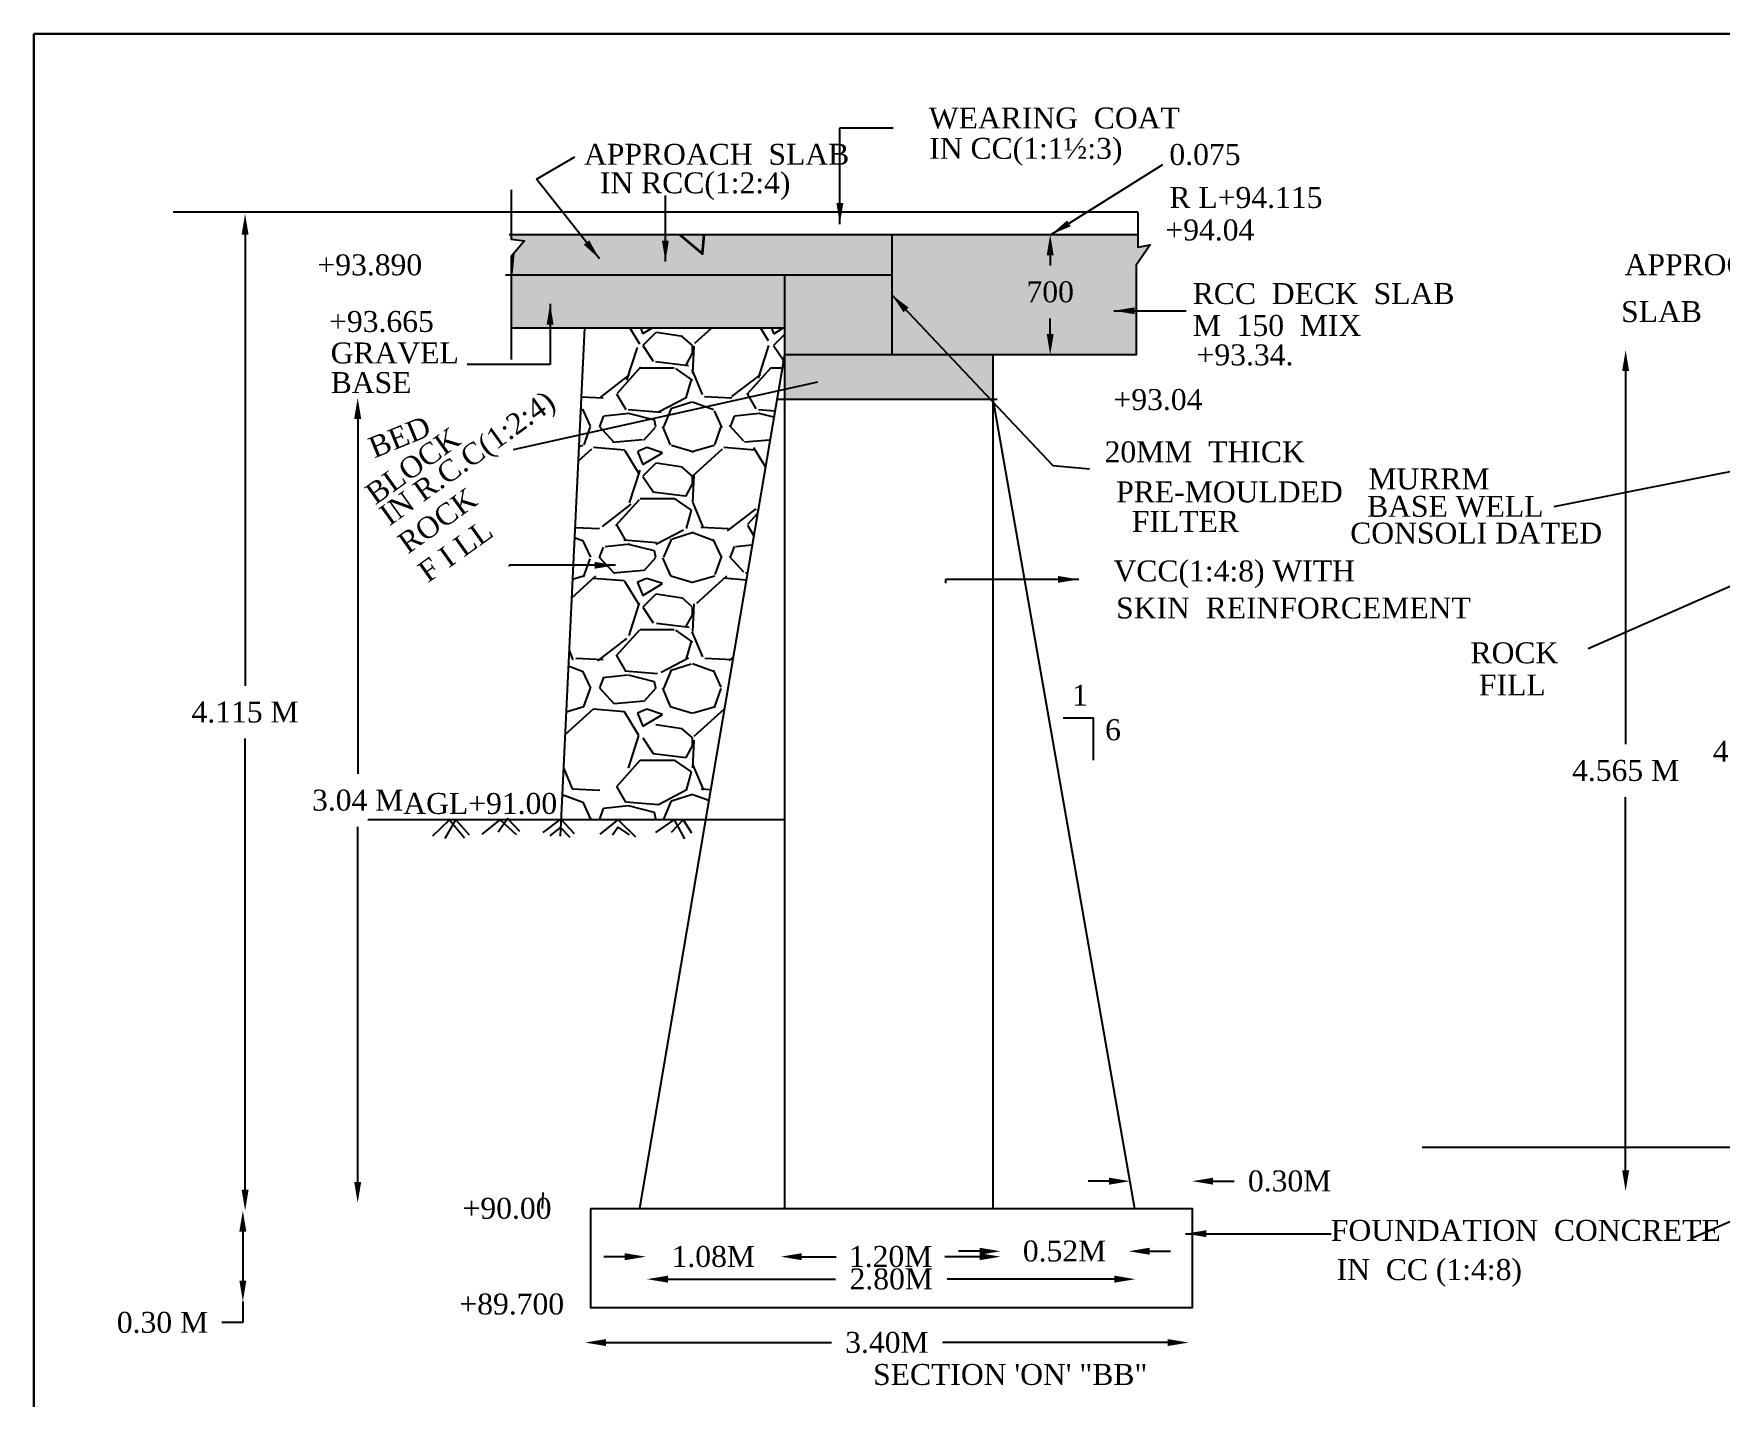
# Model space of a CAD drawing. Header units: millimetres. Extents: x -19421775.1 to -19421736.9, y -53714997.5 to -53714973.1.
# Drawn here: x -19421775.06 to -19421765.39, y -53714980.89 to -53714973.07 of the extents above; entities that cross this region are included whole.
import ezdxf

# ---------------------------------------------------------------- set-up
doc = ezdxf.new("R2010")
doc.units = ezdxf.units.MM
doc.header["$MEASUREMENT"] = 0
doc.header["$PDMODE"] = 66
doc.header["$PDSIZE"] = 170
doc.linetypes.add('ACAD_ISO02W100', pattern=[15, 12, -3])
doc.linetypes.add('ACAD_ISO03W100', pattern=[30, 12, -18])
for name, color, linetype in [('DIM', 5, 'Continuous'), ('DOT LINE', 3, 'ACAD_ISO03W100'), ('DWG. LINE', 1, 'Continuous'), ('HATCH', 2, 'Continuous'), ('TEXT', 7, 'Continuous')]:
    doc.layers.add(name, color=color, linetype=linetype)
doc.layers.add('TITLE', color=7, linetype='Continuous', lineweight=30)
doc.styles.get("Standard").update_dxf_attribs({"font": 'TIMES.TTF', "height": 0.12})
doc.dimstyles.get("Standard").update_dxf_attribs({"dimtxt": 0.12, "dimasz": 0.12, "dimexe": 0.18, "dimexo": 0.0625, "dimgap": 0.09, "dimtad": 0, "dimtih": 1, "dimtoh": 1, "dimdec": 1, "dimzin": 0, "dimdsep": 46, "dimtxsty": 'Standard', "dimcen": 0.09, "dimse1": 1, "dimse2": 1, "dimclrd": 5, "dimclre": 5, "dimclrt": 4, "dimadec": 0, "dimazin": 0, "dimtfac": 1, "dimtdec": 1, "dimtofl": 0, "dimtmove": 0, "dimatfit": 3, "dimfxl": 1, "dimtolj": 1, "dimtzin": 0, "dimarcsym": 0})
pattern_1 = [(140, (-19421772.32378416, -53714974.45667825), (0.6275213498259515, 7.172601826007535), [0.75, -8.25]), (85.00000000000001, (-19421772.32378416, -53714974.45667825), (-7.521921337000118, -1.38751333613), [0.6, -6.6]), (190.4514, (-19421772.27149076, -53714973.85896145), (-6.894395420609536, 5.785093817140216), [0.6374019000000001, -7.01142112]), (136.1842, (-19421774.32378416, -53714974.45667825), (1.655190143290181, 10.67241048625644), [1.125, -12.375]), (186.6356, (-19421774.18585109, -53714973.5673108), (-9.741178709004418, 9.346627055487033), [0.95610288, -10.51713]), (81.18420000000005, (-19421774.32378416, -53714974.45667825), (-9.741186009253246, 9.346619451336272), [0.9, -9.9]), (111, (-19421773.82378416, -53714973.45667825), (4.026188906653388, 5.969070521184617), [0.75, -8.25]), (56.00000000000004, (-19421773.82378416, -53714973.45667825), (-7.25150045046853, 2.433153319215818), [0.6, -6.6]), (161.4514, (-19421773.4882681, -53714972.95925592), (-3.225304967099524, 8.4022262858149), [0.6374019000000001, -7.01142112]), (127.5, (-19421772.32378416, -53714974.45667825), (-3.328938538313115, 0.1215985531729069), [0, -6.52, 0, -6.7, 0, -6.625]), (97.50000000000001, (-19421772.32378416, -53714974.45667825), (-3.944117118823602, 2.630695374421486), [0, -3.82, 0, -6.37, 0, -2.525]), (57.49999999999999, (-19421772.32378416, -53714976.68667825), (0.2255487173437983, 5.338224361724091), [0, -2.5, 0, -7.8, 0, -10.35]), (47.5, (-19421772.32378416, -53714977.68667825), (-1.001049823323176, 5.831861693423862), [0, -3.25, 0, -5.18, 0, -7.35])]

# ---------------------------------------------------------------- blocks, each defined once
blk = doc.blocks.new('*D7')
at = {"layer": 'Defpoints', "color": 0}
for p in [(-19421773.84606297, -53714974.10527337), (-19421773.84847841, -53714979.81972991), (-19421773.84606297, -53714979.81972991)]:
    blk.add_point(p, dxfattribs=at)
at = {"layer": 'DIM', "color": 5, "lineweight": -2}
for p, q in [((-19421773.84847841, -53714974.22527337), (-19421773.84847841, -53714976.81129039)), ((-19421773.84847841, -53714979.69972991), (-19421773.84847841, -53714977.11371288))]:
    blk.add_line(p, q, dxfattribs=at)
at = {"layer": 'DIM', "color": 5}
for points in [[(-19421773.86847841, -53714974.22527337), (-19421773.82847841, -53714974.22527337), (-19421773.84847841, -53714974.10527337)], [(-19421773.86847841, -53714979.69972991), (-19421773.82847841, -53714979.69972991), (-19421773.84847841, -53714979.81972991)]]:
    blk.add_solid(points, dxfattribs=at)
at = {"layer": 'DIM', "color": 4, "insert": (-19421773.84847841, -53714976.96250165), "char_height": 0.12, "attachment_point": 5}
blk.add_mtext('\\A1;4.115 M', dxfattribs=at)
blk = doc.blocks.new('*D8')
at = {"layer": 'Defpoints', "color": 0}
for p in [(-19421773.16341181, -53714975.16064138), (-19421773.2028641, -53714979.77456866), (-19421773.16341181, -53714979.77456866)]:
    blk.add_point(p, dxfattribs=at)
at = {"layer": 'DIM', "color": 5, "lineweight": -2}
for p, q in [((-19421773.2028641, -53714975.28064138), (-19421773.2028641, -53714977.31639377)), ((-19421773.2028641, -53714979.65456866), (-19421773.2028641, -53714977.61881626))]:
    blk.add_line(p, q, dxfattribs=at)
at = {"layer": 'DIM', "color": 5}
for points in [[(-19421773.2228641, -53714975.28064138), (-19421773.1828641, -53714975.28064138), (-19421773.2028641, -53714975.16064138)], [(-19421773.2228641, -53714979.65456866), (-19421773.1828641, -53714979.65456866), (-19421773.2028641, -53714979.77456866)]]:
    blk.add_solid(points, dxfattribs=at)
at = {"layer": 'DIM', "color": 4, "insert": (-19421773.20286409, -53714977.46760502), "char_height": 0.12, "attachment_point": 5}
blk.add_mtext('\\A1;3.04 M', dxfattribs=at)
blk = doc.blocks.new('*D9')
at = {"layer": 'Defpoints', "color": 0}
for p in [(-19421773.84847841, -53714979.81972991), (-19421773.8613608, -53714980.34126586), (-19421773.84847841, -53714980.34126586)]:
    blk.add_point(p, dxfattribs=at)
at = {"layer": 'DIM', "color": 5, "lineweight": -2}
for p, q in [((-19421773.8613608, -53714979.93972991), (-19421773.8613608, -53714980.22126587)), ((-19421773.8613608, -53714980.34126586), (-19421773.8613608, -53714980.46126586)), ((-19421773.8613608, -53714980.46126586), (-19421773.9813608, -53714980.46126586))]:
    blk.add_line(p, q, dxfattribs=at)
at = {"layer": 'DIM', "color": 5}
for points in [[(-19421773.8813608, -53714979.93972991), (-19421773.8413608, -53714979.93972991), (-19421773.8613608, -53714979.81972991)], [(-19421773.8813608, -53714980.22126587), (-19421773.8413608, -53714980.22126587), (-19421773.8613608, -53714980.34126586)]]:
    blk.add_solid(points, dxfattribs=at)
at = {"layer": 'DIM', "color": 4, "insert": (-19421774.32226202, -53714980.46126587), "char_height": 0.12, "attachment_point": 5}
blk.add_mtext('\\A1;0.30 M', dxfattribs=at)
blk = doc.blocks.new('*D12')
at = {"layer": 'Defpoints', "color": 0}
for p in [(-19421771.8988681, -53714980.61659651), (-19421768.43787847, -53714980.57596838), (-19421768.43787847, -53714980.61659651)]:
    blk.add_point(p, dxfattribs=at)
at = {"layer": 'DIM', "color": 5, "lineweight": -2}
for p, q in [((-19421771.7788681, -53714980.57596838), (-19421770.48673666, -53714980.57596838)), ((-19421768.55787847, -53714980.57596838), (-19421769.85000991, -53714980.57596838))]:
    blk.add_line(p, q, dxfattribs=at)
at = {"layer": 'DIM', "color": 5}
for points in [[(-19421771.7788681, -53714980.55596837), (-19421771.7788681, -53714980.59596838), (-19421771.8988681, -53714980.57596838)], [(-19421768.55787847, -53714980.55596837), (-19421768.55787847, -53714980.59596838), (-19421768.43787847, -53714980.57596838)]]:
    blk.add_solid(points, dxfattribs=at)
at = {"layer": 'DIM', "color": 4, "insert": (-19421770.16837329, -53714980.57596838), "char_height": 0.12, "attachment_point": 5}
blk.add_mtext('\\A1;3.40M', dxfattribs=at)
blk = doc.blocks.new('*D13')
at = {"layer": 'Defpoints', "color": 0}
for p in [(-19421771.55127386, -53714980.05239252), (-19421770.77683574, -53714980.05239252), (-19421770.77683574, -53714980.08361441)]:
    blk.add_point(p, dxfattribs=at)
at = {"layer": 'DIM', "color": 5, "lineweight": -2}
for p, q in [((-19421771.67127386, -53714980.08361441), (-19421771.79127386, -53714980.08361441)), ((-19421770.65683573, -53714980.08361441), (-19421770.53683574, -53714980.08361441))]:
    blk.add_line(p, q, dxfattribs=at)
at = {"layer": 'DIM', "color": 5}
for points in [[(-19421771.67127386, -53714980.06361441), (-19421771.67127386, -53714980.10361441), (-19421771.55127386, -53714980.08361441)], [(-19421770.65683573, -53714980.06361441), (-19421770.65683573, -53714980.10361441), (-19421770.77683574, -53714980.08361441)]]:
    blk.add_solid(points, dxfattribs=at)
at = {"layer": 'DIM', "color": 4, "insert": (-19421771.1640548, -53714980.08361441), "char_height": 0.12, "attachment_point": 5}
blk.add_mtext('\\A1;1.08M', dxfattribs=at)
blk = doc.blocks.new('*D14')
at = {"layer": 'Defpoints', "color": 0}
for p in [(-19421770.77683574, -53714980.08361441), (-19421769.51735297, -53714980.08361441), (-19421769.51735297, -53714980.08361441)]:
    blk.add_point(p, dxfattribs=at)
at = {"layer": 'DIM', "color": 5, "lineweight": -2}
for p, q in [((-19421770.65683573, -53714980.08361441), (-19421770.45866609, -53714980.08361441)), ((-19421769.63735297, -53714980.08361441), (-19421769.83552262, -53714980.08361441))]:
    blk.add_line(p, q, dxfattribs=at)
at = {"layer": 'DIM', "color": 5}
for points in [[(-19421770.65683573, -53714980.06361441), (-19421770.65683573, -53714980.10361441), (-19421770.77683574, -53714980.08361441)], [(-19421769.63735297, -53714980.06361441), (-19421769.63735297, -53714980.10361441), (-19421769.51735297, -53714980.08361441)]]:
    blk.add_solid(points, dxfattribs=at)
at = {"layer": 'DIM', "color": 4, "insert": (-19421770.14709435, -53714980.08361441), "char_height": 0.12, "attachment_point": 5}
blk.add_mtext('\\A1;1.20M', dxfattribs=at)
blk = doc.blocks.new('*D15')
at = {"layer": 'Defpoints', "color": 0}
for p in [(-19421768.78202207, -53714980.05239252), (-19421769.51735297, -53714980.08361441), (-19421768.78202207, -53714980.08361441)]:
    blk.add_point(p, dxfattribs=at)
at = {"layer": 'DIM', "color": 5, "lineweight": -2}
for p, q in [((-19421769.63735297, -53714980.05239252), (-19421769.75735297, -53714980.05239252)), ((-19421768.66202207, -53714980.05239252), (-19421768.54202207, -53714980.05239252))]:
    blk.add_line(p, q, dxfattribs=at)
at = {"layer": 'DIM', "color": 5}
for points in [[(-19421769.63735297, -53714980.03239252), (-19421769.63735297, -53714980.07239252), (-19421769.51735297, -53714980.05239252)], [(-19421768.66202207, -53714980.03239252), (-19421768.66202207, -53714980.07239252), (-19421768.78202207, -53714980.05239252)]]:
    blk.add_solid(points, dxfattribs=at)
at = {"layer": 'DIM', "color": 4, "insert": (-19421769.14968752, -53714980.05239252), "char_height": 0.12, "attachment_point": 5}
blk.add_mtext('\\A1;0.52M', dxfattribs=at)
blk = doc.blocks.new('*D16')
at = {"layer": 'Defpoints', "color": 0}
for p in [(-19421771.54345037, -53714980.21254059), (-19421768.74345037, -53714980.21254059), (-19421768.74345037, -53714980.21254059)]:
    blk.add_point(p, dxfattribs=at)
at = {"layer": 'DIM', "color": 5, "lineweight": -2}
for p, q in [((-19421771.42345037, -53714980.21254059), (-19421770.46350084, -53714980.21254059)), ((-19421768.86345037, -53714980.21254059), (-19421769.82339991, -53714980.21254059))]:
    blk.add_line(p, q, dxfattribs=at)
at = {"layer": 'DIM', "color": 5}
for points in [[(-19421771.42345037, -53714980.19254059), (-19421771.42345037, -53714980.23254059), (-19421771.54345037, -53714980.21254059)], [(-19421768.86345037, -53714980.19254059), (-19421768.86345037, -53714980.23254059), (-19421768.74345037, -53714980.21254059)]]:
    blk.add_solid(points, dxfattribs=at)
at = {"layer": 'DIM', "color": 4, "insert": (-19421770.14345037, -53714980.21254059), "char_height": 0.12, "attachment_point": 5}
blk.add_mtext('\\A1;2.80M', dxfattribs=at)
blk = doc.blocks.new('*D18')
at = {"layer": 'Defpoints', "color": 0}
for p in [(-19421765.88406149, -53714974.88672735), (-19421765.93271548, -53714979.70787507), (-19421765.88406149, -53714979.70787507)]:
    blk.add_point(p, dxfattribs=at)
at = {"layer": 'DIM', "color": 5, "lineweight": -2}
for p, q in [((-19421765.93271548, -53714975.00672735), (-19421765.93271548, -53714977.14608996)), ((-19421765.93271548, -53714979.58787507), (-19421765.93271548, -53714977.44851246))]:
    blk.add_line(p, q, dxfattribs=at)
at = {"layer": 'DIM', "color": 5}
for points in [[(-19421765.95271548, -53714975.00672735), (-19421765.91271548, -53714975.00672735), (-19421765.93271548, -53714974.88672735)], [(-19421765.95271548, -53714979.58787507), (-19421765.91271548, -53714979.58787507), (-19421765.93271548, -53714979.70787507)]]:
    blk.add_solid(points, dxfattribs=at)
at = {"layer": 'DIM', "color": 4, "insert": (-19421765.93271547, -53714977.29730122), "char_height": 0.12, "attachment_point": 5}
blk.add_mtext('\\A1;4.565 M', dxfattribs=at)
blk = doc.blocks.new('*D19')
at = {"layer": 'Defpoints', "color": 0}
for p in [(-19421765.12538127, -53714974.91749593), (-19421765.12538127, -53714979.4580203), (-19421765.12538127, -53714979.4580203)]:
    blk.add_point(p, dxfattribs=at)
at = {"layer": 'DIM', "color": 5, "lineweight": -2}
for p, q in [((-19421765.12538127, -53714975.03749593), (-19421765.12538127, -53714977.03654686)), ((-19421765.12538127, -53714979.3380203), (-19421765.12538127, -53714977.33896936))]:
    blk.add_line(p, q, dxfattribs=at)
at = {"layer": 'DIM', "color": 5}
for points in [[(-19421765.14538127, -53714975.03749593), (-19421765.10538127, -53714975.03749593), (-19421765.12538127, -53714974.91749593)], [(-19421765.14538127, -53714979.3380203), (-19421765.10538127, -53714979.3380203), (-19421765.12538127, -53714979.4580203)]]:
    blk.add_solid(points, dxfattribs=at)
at = {"layer": 'DIM', "color": 4, "insert": (-19421765.12538126, -53714977.18775812), "char_height": 0.12, "attachment_point": 5}
blk.add_mtext('\\A1;4.115 M', dxfattribs=at)
blk = doc.blocks.new('*D34')
at = {"layer": 'Defpoints', "color": 0}
for p in [(-19421768.77477853, -53714979.65305541), (-19421768.41799237, -53714979.6506866), (-19421768.41799237, -53714979.65305541)]:
    blk.add_point(p, dxfattribs=at)
at = {"layer": 'DIM', "color": 5, "lineweight": -2}
for p, q in [((-19421768.89477853, -53714979.6506866), (-19421769.01477853, -53714979.6506866)), ((-19421768.29799237, -53714979.6506866), (-19421768.17799237, -53714979.6506866))]:
    blk.add_line(p, q, dxfattribs=at)
at = {"layer": 'DIM', "color": 5}
for points in [[(-19421768.89477853, -53714979.6306866), (-19421768.89477853, -53714979.6706866), (-19421768.77477853, -53714979.6506866)], [(-19421768.29799237, -53714979.6306866), (-19421768.29799237, -53714979.6706866), (-19421768.41799237, -53714979.6506866)]]:
    blk.add_solid(points, dxfattribs=at)
at = {"layer": 'DIM', "color": 4, "insert": (-19421767.85923966, -53714979.6506866), "char_height": 0.12, "attachment_point": 5}
blk.add_mtext('\\A1;0.30M', dxfattribs=at)
blk = doc.blocks.new('*D35')
at = {"layer": 'Defpoints', "color": 0}
for p in [(-19421769.23215555, -53714974.22361822), (-19421769.23215556, -53714974.91407311), (-19421769.23215555, -53714974.91407311)]:
    blk.add_point(p, dxfattribs=at)
at = {"layer": 'DIM', "color": 5, "lineweight": -2}
for p, q in [((-19421769.23215556, -53714974.34361822), (-19421769.23215556, -53714974.40196782)), ((-19421769.23215556, -53714974.79407311), (-19421769.23215556, -53714974.70439032))]:
    blk.add_line(p, q, dxfattribs=at)
at = {"layer": 'DIM', "color": 5}
for points in [[(-19421769.25215556, -53714974.34361822), (-19421769.21215556, -53714974.34361822), (-19421769.23215556, -53714974.22361822)], [(-19421769.25215556, -53714974.79407311), (-19421769.21215556, -53714974.79407311), (-19421769.23215556, -53714974.91407311)]]:
    blk.add_solid(points, dxfattribs=at)
at = {"layer": 'DIM', "color": 4, "insert": (-19421769.23215555, -53714974.55317908), "char_height": 0.12, "attachment_point": 5}
blk.add_mtext('\\A1;700', dxfattribs=at)

msp = doc.modelspace()

# ---------------------------------------------------------------- hatches: boundary and pattern name
at = {"layer": 'HATCH'}
h = msp.add_hatch(dxfattribs=at)
h.set_pattern_fill('AR-CONC', color=256, angle=90, style=0)
h.set_pattern_definition(pattern_1)
h.paths.add_polyline_path([(-19421770.14088652, -53714974.22361822), (-19421772.32283704, -53714974.22361823), (-19421772.32283704, -53714974.25026032), (-19421772.24697313, -53714974.26075851), (-19421772.32378416, -53714974.34987655), (-19421772.32378416, -53714974.45667825), (-19421770.14088652, -53714974.45667825)])
h = msp.add_hatch(dxfattribs=at)
h.set_pattern_fill('AR-CONC', color=256, angle=90, style=0)
h.set_pattern_definition(pattern_1)
h.paths.add_polyline_path([(-19421770.14088652, -53714974.22361822), (-19421772.32283704, -53714974.22361823), (-19421772.32283704, -53714974.25026032), (-19421772.24697313, -53714974.26075851), (-19421772.32378416, -53714974.34987655), (-19421772.32378416, -53714974.45667825), (-19421770.14088652, -53714974.45667825)])
h = msp.add_hatch(dxfattribs=at)
h.set_pattern_fill('AR-CONC', color=256, angle=90, style=0)
h.set_pattern_definition([(140, (-19421771.23233534, -53714974.34014824), (0.6275213498259515, 7.172601826007535), [0.75, -8.25]), (85.00000000000001, (-19421771.23233534, -53714974.34014824), (-7.521921337000118, -1.38751333613), [0.6, -6.6]), (190.4514, (-19421771.18004194, -53714973.74243144), (-6.894395420609536, 5.785093817140216), [0.6374019000000001, -7.01142112]), (136.1842, (-19421773.23233534, -53714974.34014824), (1.655190143290181, 10.67241048625644), [1.125, -12.375]), (186.6356, (-19421773.09440226, -53714973.45078079), (-9.741178709004418, 9.346627055487033), [0.95610288, -10.51713]), (81.18420000000005, (-19421773.23233534, -53714974.34014824), (-9.741186009253246, 9.346619451336272), [0.9, -9.9]), (111, (-19421772.73233534, -53714973.34014824), (4.026188906653388, 5.969070521184617), [0.75, -8.25]), (56.00000000000004, (-19421772.73233534, -53714973.34014824), (-7.25150045046853, 2.433153319215818), [0.6, -6.6]), (161.4514, (-19421772.39681927, -53714972.84272591), (-3.225304967099524, 8.4022262858149), [0.6374019000000001, -7.01142112]), (127.5, (-19421771.23233534, -53714974.34014824), (-3.328938538313115, 0.1215985531729069), [0, -6.52, 0, -6.7, 0, -6.625]), (97.50000000000001, (-19421771.23233534, -53714974.34014824), (-3.944117118823602, 2.630695374421486), [0, -3.82, 0, -6.37, 0, -2.525]), (57.49999999999999, (-19421771.23233534, -53714976.57014824), (0.2255487173437983, 5.338224361724091), [0, -2.5, 0, -7.8, 0, -10.35]), (47.5, (-19421771.23233534, -53714977.57014824), (-1.001049823323176, 5.831861693423862), [0, -3.25, 0, -5.18, 0, -7.35])])
h.paths.add_polyline_path([(-19421770.14088652, -53714974.22361822), (-19421772.32283704, -53714974.22361822), (-19421772.32283704, -53714974.25026032), (-19421772.24697313, -53714974.26075851), (-19421772.32378416, -53714974.34987655), (-19421772.32378416, -53714974.45667825), (-19421770.14088652, -53714974.45667825)])
h = msp.add_hatch(dxfattribs=at)
h.set_pattern_fill('AR-CONC', color=256, angle=90, style=0)
h.set_pattern_definition([(140, (-19421771.23233534, -53714974.34014823), (0.6275213498259515, 7.172601826007535), [0.75, -8.25]), (85.00000000000001, (-19421771.23233534, -53714974.34014823), (-7.521921337000118, -1.38751333613), [0.6, -6.6]), (190.4514, (-19421771.18004194, -53714973.74243143), (-6.894395420609536, 5.785093817140216), [0.6374019000000001, -7.01142112]), (136.1842, (-19421773.23233534, -53714974.34014823), (1.655190143290181, 10.67241048625644), [1.125, -12.375]), (186.6356, (-19421773.09440227, -53714973.45078079), (-9.741178709004418, 9.346627055487033), [0.95610288, -10.51713]), (81.18420000000005, (-19421773.23233534, -53714974.34014823), (-9.741186009253246, 9.346619451336272), [0.9, -9.9]), (111, (-19421772.73233534, -53714973.34014823), (4.026188906653388, 5.969070521184617), [0.75, -8.25]), (56.00000000000004, (-19421772.73233534, -53714973.34014823), (-7.25150045046853, 2.433153319215818), [0.6, -6.6]), (161.4514, (-19421772.39681928, -53714972.8427259), (-3.225304967099524, 8.4022262858149), [0.6374019000000001, -7.01142112]), (127.5, (-19421771.23233534, -53714974.34014823), (-3.328938538313115, 0.1215985531729069), [0, -6.52, 0, -6.7, 0, -6.625]), (97.50000000000001, (-19421771.23233534, -53714974.34014823), (-3.944117118823602, 2.630695374421486), [0, -3.82, 0, -6.37, 0, -2.525]), (57.49999999999999, (-19421771.23233534, -53714976.57014823), (0.2255487173437983, 5.338224361724091), [0, -2.5, 0, -7.8, 0, -10.35]), (47.5, (-19421771.23233534, -53714977.57014823), (-1.001049823323176, 5.831861693423862), [0, -3.25, 0, -5.18, 0, -7.35])])
h.paths.add_polyline_path([(-19421770.14088652, -53714974.22361822), (-19421772.32283704, -53714974.22361823), (-19421772.32283704, -53714974.25026032), (-19421772.24697313, -53714974.26075851), (-19421772.32378416, -53714974.34987655), (-19421772.32378416, -53714974.45667825), (-19421770.14088652, -53714974.45667825)])
h = msp.add_hatch(dxfattribs=at)
h.set_pattern_fill('AR-CONC', color=256, scale=1.5, angle=90, style=0)
h.set_pattern_definition([(140, (-19421771.23233534, -53714974.34014824), (0.9412820247389273, 10.7589027390113), [1.125, -12.375]), (85.00000000000001, (-19421771.23233534, -53714974.34014824), (-11.28288200550018, -2.081270004194999), [0.8999999999999999, -9.899999999999999]), (190.4514, (-19421771.15389524, -53714973.44357304), (-10.3415931309143, 8.677640725710324), [0.9561028500000002, -10.51713168]), (136.1842, (-19421774.23233534, -53714974.34014824), (2.482785214935272, 16.00861572938467), [1.6875, -18.5625]), (186.6356, (-19421774.02543573, -53714973.00609706), (-14.61176806350663, 14.01994058323055), [1.43415432, -15.775695]), (81.18420000000005, (-19421774.23233534, -53714974.34014824), (-14.61177901387987, 14.01992917700441), [1.35, -14.85]), (111, (-19421773.48233534, -53714972.84014824), (6.039283359980083, 8.953605781776925), [1.125, -12.375]), (56.00000000000004, (-19421773.48233534, -53714972.84014824), (-10.8772506757028, 3.649729978823726), [0.8999999999999999, -9.899999999999999]), (161.4514, (-19421772.97906125, -53714972.09401475), (-4.837957450649285, 12.60333942872235), [0.9561028500000002, -10.51713168]), (127.5, (-19421771.23233534, -53714974.34014824), (-4.993407807469673, 0.1823978297593603), [0, -9.78, 0, -10.05, 0, -9.9375]), (97.50000000000001, (-19421771.23233534, -53714974.34014824), (-5.916175678235404, 3.94604306163223), [0, -5.73, 0, -9.555, 0, -3.7875]), (57.49999999999999, (-19421771.23233534, -53714977.68514824), (0.3383230760156975, 8.007336542586136), [0, -3.75, 0, -11.7, 0, -15.525]), (47.5, (-19421771.23233534, -53714979.18514824), (-1.501574734984764, 8.747792540135794), [0, -4.875, 0, -7.77, 0, -11.025])])
h.paths.add_polyline_path([(-19421770.14088652, -53714974.22361822), (-19421772.32283704, -53714974.22361822), (-19421772.32283704, -53714974.25026032), (-19421772.24697313, -53714974.26075851), (-19421772.32378416, -53714974.34987655), (-19421772.32378416, -53714974.45667825), (-19421770.14088652, -53714974.45667825)])
h = msp.add_hatch(dxfattribs=at)
h.set_pattern_fill('AR-CONC', color=256, scale=0.01, angle=90, style=0)
h.set_pattern_definition([(140, (-19421771.23233534, -53714974.34014824), (0.006275213498259515, 0.07172601826007535), [0.0075, -0.0825]), (85.00000000000001, (-19421771.23233534, -53714974.34014824), (-0.07521921337000119, -0.0138751333613), [0.006, -0.066]), (190.4514, (-19421771.23181241, -53714974.33417107), (-0.06894395420609536, 0.05785093817140217), [0.006374019000000001, -0.0701142112]), (136.1842, (-19421771.25233534, -53714974.34014824), (0.01655190143290182, 0.1067241048625645), [0.01125, -0.12375]), (186.6356, (-19421771.25095601, -53714974.33125456), (-0.09741178709004418, 0.09346627055487033), [0.0095610288, -0.1051713]), (81.18420000000005, (-19421771.25233534, -53714974.34014824), (-0.09741186009253246, 0.09346619451336272), [0.009000000000000001, -0.099]), (111, (-19421771.24733534, -53714974.33014824), (0.04026188906653389, 0.05969070521184617), [0.0075, -0.0825]), (56.00000000000004, (-19421771.24733534, -53714974.33014824), (-0.0725150045046853, 0.02433153319215818), [0.006, -0.066]), (161.4514, (-19421771.24398018, -53714974.32517402), (-0.03225304967099523, 0.084022262858149), [0.006374019000000001, -0.0701142112]), (127.5, (-19421771.23233534, -53714974.34014824), (-0.03328938538313115, 0.001215985531729069), [0, -0.0652, 0, -0.067, 0, -0.06625]), (97.50000000000001, (-19421771.23233534, -53714974.34014824), (-0.03944117118823603, 0.02630695374421486), [0, -0.0382, 0, -0.0637, 0, -0.02525]), (57.49999999999999, (-19421771.23233534, -53714974.36244824), (0.002255487173437984, 0.05338224361724091), [0, -0.025, 0, -0.078, 0, -0.1035]), (47.5, (-19421771.23233534, -53714974.37244824), (-0.01001049823323176, 0.05831861693423862), [0, -0.0325, 0, -0.0518, 0, -0.0735])])
h.paths.add_polyline_path([(-19421770.14088652, -53714974.22361822), (-19421772.32283704, -53714974.22361823), (-19421772.32283704, -53714974.25026032), (-19421772.24697313, -53714974.26075851), (-19421772.32378416, -53714974.34987655), (-19421772.32378416, -53714974.45667825), (-19421770.14088652, -53714974.45667825)])
h = msp.add_hatch(dxfattribs=at)
h.set_pattern_fill('AR-CONC', color=256, scale=0.01, style=0)
h.set_pattern_definition([(50, (-19421771.232335, -53714974.34014799), (0.07172601826007535, -0.006275213498259511), [0.0075, -0.0825]), (355, (-19421771.232335, -53714974.34014799), (-0.0138751333613, 0.07521921337000119), [0.006, -0.066]), (100.4514, (-19421771.22635783, -53714974.34067093), (0.05785093817140216, 0.06894395420609536), [0.006374019000000001, -0.0701142112]), (46.18420000000001, (-19421771.232335, -53714974.32014799), (0.1067241048625645, -0.01655190143290181), [0.01125, -0.12375]), (96.6356, (-19421771.22344133, -53714974.32152732), (0.09346627055487033, 0.09741178709004418), [0.0095610288, -0.1051713]), (351.1842, (-19421771.232335, -53714974.32014799), (0.09346619451336272, 0.09741186009253246), [0.009000000000000001, -0.099]), (21, (-19421771.222335, -53714974.32514799), (0.05969070521184617, -0.04026188906653388), [0.0075, -0.0825]), (326.0000000000001, (-19421771.222335, -53714974.32514799), (0.02433153319215817, 0.0725150045046853), [0.006, -0.066]), (71.4514, (-19421771.21736078, -53714974.32850315), (0.084022262858149, 0.03225304967099524), [0.006374019000000001, -0.0701142112]), (37.50000000000001, (-19421771.232335, -53714974.34014799), (0.001215985531729067, 0.03328938538313115), [0, -0.0652, 0, -0.067, 0, -0.06625]), (7.499999999999999, (-19421771.232335, -53714974.34014799), (0.02630695374421486, 0.03944117118823603), [0, -0.0382, 0, -0.0637, 0, -0.02525]), (327.5, (-19421771.254635, -53714974.34014799), (0.05338224361724091, -0.00225548717343798), [0, -0.025, 0, -0.078, 0, -0.1035]), (317.5, (-19421771.264635, -53714974.34014799), (0.05831861693423862, 0.01001049823323176), [0, -0.0325, 0, -0.0518, 0, -0.0735])])
h.paths.add_polyline_path([(-19421770.75583513, -53714974.45667824), (-19421772.32378416, -53714974.45667824), (-19421772.32378415, -53714974.7591197), (-19421770.75583513, -53714974.7591197)])
h.paths.add_polyline_path([(-19421770.14088652, -53714974.45667824), (-19421770.75583513, -53714974.45667824), (-19421770.75583513, -53714974.91407312), (-19421770.14088652, -53714974.91407312)])
h.paths.add_polyline_path([(-19421768.73838528, -53714974.39994131), (-19421768.65854349, -53714974.28259477), (-19421768.72976654, -53714974.29696564), (-19421768.72976654, -53714974.22361822), (-19421770.14088652, -53714974.22361823), (-19421770.14088652, -53714974.91407312), (-19421768.73838529, -53714974.91407311)])
h.paths.add_polyline_path([(-19421769.56038647, -53714974.91407312), (-19421770.75583513, -53714974.91407311), (-19421770.75583513, -53714975.16680257), (-19421769.56038647, -53714975.16680257)])
h.paths.add_polyline_path([(-19421769.38860112, -53714974.46196783), (-19421769.07570998, -53714974.46196783), (-19421769.07570998, -53714974.64439032), (-19421769.38860112, -53714974.64439032)], flags=24)
h = msp.add_hatch(dxfattribs=at)
h.set_pattern_fill('GRAVEL', color=256, scale=0.75, style=0)
h.set_pattern_definition([(228.0128, (-19421771.49770529, -53714976.82972491), (-5.999998674118621, -6.750001006205435), [0.100902, -9.989316]), (184.9697, (-19421771.56520529, -53714976.90472491), (9.000000788638227, 0.7499934802552889), [0.173151, -17.14194375]), (132.5104, (-19421771.73770529, -53714976.91972491), (7.499993038760109, -8.250006505403398), [0.122091, -12.087024]), (267.2737, (-19421772.03020529, -53714977.10722491), (0.7499970132953928, 15.0000002212301), [0.1576785, -15.6101685]), (292.8337, (-19421772.03770529, -53714977.26472491), (-3.750007429077855, 8.999997308833333), [0.15461625, -15.30702975]), (357.2737, (-19421771.97770529, -53714977.40722491), (-15.0000002212301, 0.7499970132953936), [0.1576785, -15.6101685]), (37.6942, (-19421771.82020529, -53714977.41472491), (-9.750005509213482, -7.499992803870397), [0.20852175, -20.64363675]), (72.2553, (-19421771.65520529, -53714977.28722491), (5.250008072029057, 16.49999717342939), [0.196866, -19.48974075]), (121.4296, (-19421771.59520529, -53714977.09972491), (-6.000006175632274, 9.749996277369426), [0.1582125, -15.66305475]), (175.2364, (-19421771.67770529, -53714976.96472491), (8.250000709739687, -0.7499936494959454), [0.180624, -8.850572249999999]), (222.3974, (-19421771.85770529, -53714976.94972491), (-9.000005513304925, -8.24999406151059), [0.233586, -23.12503125]), (138.8141, (-19421771.28770529, -53714977.1147249), (-5.250002210104286, 4.499997985007067), [0.07972575, -7.892883]), (171.4692, (-19421771.34770529, -53714977.06222491), (9.749998713611346, -1.500005932529843), [0.15167775, -15.01613325]), (225, (-19421771.49770529, -53714977.03972491), (-8.326672684688674e-17, -0.7500002320867142), [0.10606575, -0.9545939999999999]), (203.1986, (-19421771.55020529, -53714976.94972491), (3.749999798000307, 1.50000099394864), [0.0571185, -5.65471125]), (291.8014, (-19421771.60270529, -53714976.97222491), (-0.7499999328754865, 2.250000204758078), [0.08077725, -3.9580965]), (30.9638, (-19421771.57270529, -53714977.04722491), (2.249998516715999, 1.500001862655549), [0.13119675, -4.24201725]), (161.5651, (-19421771.46020529, -53714976.97972491), (1.500000325944721, -0.7499988024170308), [0.09486825000000002, -2.27684025]), (16.38950000000001, (-19421772.03770529, -53714976.97222491), (7.500001648808969, 2.249994532363478), [0.1329, -13.15713375]), (70.3462, (-19421771.91020529, -53714976.9347249), (-2.999996435528809, -8.250001601704668), [0.11149575, -11.038056]), (293.1986, (-19421771.46020529, -53714976.82972491), (-1.50000099394864, 3.749999798000307), [0.11423625, -5.5975935]), (343.6105, (-19421771.41520529, -53714976.9347249), (-7.500001648808968, 2.24999453236348), [0.1329, -13.15713375]), (339.444, (-19421772.03770529, -53714977.43722491), (-3.750001383406817, 1.499996997316188), [0.12816, -6.279843000000001]), (294.7751, (-19421771.91770529, -53714977.48222491), (-3.749994141933877, 8.250002566379338), [0.1073835, -10.63098225]), (66.80140000000002, (-19421771.45270529, -53714977.57972491), (1.500000993948641, 3.749999798000307), [0.11423625, -5.5975935]), (17.354, (-19421771.40770529, -53714977.47472491), (-9.750001514322625, -2.999995876694339), [0.12572325, -12.446568]), (69.444, (-19421771.82020529, -53714977.57972491), (-1.49999699731619, -3.750001383406817), [0.06408, -6.343922999999999]), (101.3099, (-19421771.49770529, -53714977.57972491), (-0.749998224121204, 3.000000564173214), [0.0382425, -3.78602175]), (165.9638, (-19421771.50520529, -53714977.54222491), (2.250000409492305, -0.7499985430209343), [0.15461625, -2.9377125]), (186.009, (-19421771.65520529, -53714977.5047249), (7.49999981317953, 0.7499994881113811), [0.1432875, -14.18544225]), (303.6901, (-19421771.57270529, -53714977.1147249), (-0.750001000880393, 1.49999966832837), [0.1081665, -2.59599675]), (353.1572, (-19421771.51270529, -53714977.20472491), (12.74999952410891, -1.500005998443571), [0.1888455, -18.69567225]), (60.94540000000001, (-19421771.32520529, -53714977.22722491), (-3.000000020399459, -5.250000288427264), [0.077217, -7.6445055]), (90, (-19421771.28770529, -53714977.15972491), (-0.7499999999999999, 0.75), [0.045, -0.705]), (120.2564, (-19421771.67020529, -53714977.48222491), (2.99999616510202, -5.25000184189105), [0.104193, -10.31514]), (48.01280000000001, (-19421771.72270529, -53714977.39222491), (5.99999867411862, 6.750001006205436), [0.201804, -9.888414]), (0, (-19421771.58770529, -53714977.24222491), (0.75, 0.75), [0.195, -0.5549999999999999]), (325.3048, (-19421771.39270529, -53714977.24222491), (-7.499995694240644, 5.250006457195843), [0.1185855, -11.7399555]), (254.0546, (-19421771.29520529, -53714977.3097249), (-0.7499999169722857, -3.000000094989113), [0.1092015, -5.350881]), (207.646, (-19421771.32520529, -53714977.41472491), (-14.24999685538469, -7.500005784876884), [0.17779875, -17.6021055]), (175.4261, (-19421771.48270529, -53714977.4972249), (-9.7500004187341, 0.7499961008708129), [0.18809925, -18.6218055])])
h.paths.add_polyline_path([(-19421770.75583513, -53714974.9140731), (-19421770.75583513, -53714974.7591197), (-19421771.90165496, -53714974.7591197), (-19421772.03770529, -53714977.57570196), (-19421772.03399104, -53714977.57972491), (-19421771.20863979, -53714977.57972491)])

# ---------------------------------------------------------------- linework, layer by layer
at = {"layer": 'DOT LINE', "linetype": 'ACAD_ISO02W100', "ltscale": 0.5}
msp.add_lwpolyline([(-19421770.75583513, -53714974.45667824), (-19421770.75583513, -53714979.80663361)], dxfattribs=at)
at = {"layer": 'DOT LINE', "ltscale": 10}
msp.add_lwpolyline([(-19421769.56038647, -53714975.16680257), (-19421769.56038647, -53714979.80663361)], dxfattribs=at)
at = {"layer": 'DWG. LINE'}
for points in [[(-19421772.32283704, -53714973.96699557), (-19421772.32283704, -53714974.25026032), (-19421772.24697312, -53714974.26075852), (-19421772.32378416, -53714974.34987656), (-19421772.32378416, -53714974.9403886)], [(-19421768.72976654, -53714974.09586681), (-19421774.26060417, -53714974.09586681)], [(-19421768.72976654, -53714974.09586681), (-19421768.72976654, -53714974.29696564), (-19421768.65854349, -53714974.28259477), (-19421768.73838529, -53714974.39994131), (-19421768.73838529, -53714974.91407311), (-19421770.75583513, -53714974.91407311)], [(-19421772.33372886, -53714974.22361822), (-19421768.72881943, -53714974.22361822)], [(-19421770.14088652, -53714974.22361822), (-19421770.14088652, -53714974.91407311)], [(-19421770.14088652, -53714974.45667824), (-19421772.35447069, -53714974.45667824)], [(-19421772.32378416, -53714974.7591197), (-19421770.75583513, -53714974.7591197)], [(-19421771.90165496, -53714974.7591197), (-19421772.04243252, -53714977.6735674)], [(-19421770.75583513, -53714974.91407311), (-19421771.58691673, -53714979.80663361)], [(-19421769.56038647, -53714974.91407311), (-19421769.56038647, -53714975.16680257), (-19421768.74788476, -53714979.80663361)], [(-19421770.79876537, -53714975.16680257), (-19421769.53528792, -53714975.16680257)], [(-19421769.15757778, -53714976.9938333), (-19421768.98593506, -53714976.9938333), (-19421768.98593506, -53714977.23691371)], [(-19421770.75583513, -53714977.57972491), (-19421773.14389111, -53714977.57972491)], [(-19421762.94990202, -53714979.4580203), (-19421767.09902379, -53714979.4580203)], [(-19421772.14108757, -53714979.71597395), (-19421772.14546673, -53714979.80663361)]]:
    msp.add_lwpolyline(points, dxfattribs=at)
msp.add_lwpolyline([(-19421771.86670264, -53714979.80663361), (-19421768.41889996, -53714979.80663361), (-19421768.41889996, -53714980.37702089), (-19421771.86670264, -53714980.37702089)], close=True, dxfattribs=at)
at = {"layer": 'HATCH'}
for points in [[(-19421772.77231236, -53714977.67111437), (-19421772.67650241, -53714977.57972491), (-19421772.58977606, -53714977.68266623)], [(-19421772.7012787, -53714977.68679199), (-19421772.63933486, -53714977.57972491), (-19421772.56417285, -53714977.66451375)], [(-19421772.48986884, -53714977.66178774), (-19421772.38612239, -53714977.57972491), (-19421772.29403354, -53714977.6641171)], [(-19421772.39661423, -53714977.6478131), (-19421772.34299237, -53714977.57095493), (-19421772.27421562, -53714977.64431983)], [(-19421772.13897498, -53714977.65217932), (-19421772.03770529, -53714977.57570196), (-19421771.96194107, -53714977.65776304)], [(-19421772.09984274, -53714977.67079429), (-19421772.03996116, -53714977.62240425), (-19421771.98616712, -53714977.67824182)], [(-19421771.81286053, -53714977.66148604), (-19421771.70850477, -53714977.57972491), (-19421771.60973845, -53714977.67637955)], [(-19421771.74204758, -53714977.66521057), (-19421771.71036688, -53714977.62053156), (-19421771.64609194, -53714977.66610721)], [(-19421771.49412611, -53714977.65211347), (-19421771.38883464, -53714977.57972491), (-19421771.32960469, -53714977.68827139)], [(-19421771.40364135, -53714977.65046867), (-19421771.33618579, -53714977.57972491), (-19421771.28847666, -53714977.65375673)]]:
    msp.add_lwpolyline(points, dxfattribs=at)
at = {"layer": 'TITLE'}
msp.add_lwpolyline([(-19421775.06047936, -53714973.07267775), (-19421736.92116992, -53714973.07267775), (-19421736.92116992, -53714997.48020061), (-19421775.06047936, -53714997.48020061)], close=True, dxfattribs=at)

# ---------------------------------------------------------------- texts
at = {"layer": 'TEXT'}
for s, p in [('WEARING  COAT', (-19421769.92843895, -53714973.61580928)), ('IN CC(1:1½:3)', (-19421769.92556341, -53714973.78967783)), ('APPROACH  SLAB', (-19421771.9053093, -53714973.82382302)), ('0.075', (-19421768.54864394, -53714973.82501297)), ('IN RCC(1:2:4)', (-19421771.81432748, -53714973.98746881)), ('R L+94.115', (-19421768.54864394, -53714974.07133161)), ('+94.04', (-19421768.57164819, -53714974.25747302)), ('+93.890', (-19421773.43394181, -53714974.45749713)), ('APPROCH', (-19421765.93858157, -53714974.45681717)), ('RCC  DECK  SLAB', (-19421768.4147592, -53714974.62216288)), ('SLAB', (-19421765.95882531, -53714974.72557478)), ('+93.665', (-19421773.36711446, -53714974.7821255)), ('M  150  MIX', (-19421768.4147592, -53714974.80513111)), ('GRAVEL', (-19421773.35779773, -53714974.96265718)), ('+93.34.', (-19421768.39279014, -53714974.97348002)), ('BASE', (-19421773.35779773, -53714975.13253601)), ('+93.04', (-19421768.86909316, -53714975.2296582)), ('20MM  THICK', (-19421768.92027763, -53714975.52975103)), ('MURRM', (-19421767.40784604, -53714975.68501054)), ('PRE-MOULDED', (-19421768.85356529, -53714975.75918379)), ('BASE WELL', (-19421767.41544138, -53714975.84202664)), ('FILTER', (-19421768.76407875, -53714975.92872263)), ('CONSOLI DATED', (-19421767.51204708, -53714975.99547289)), ('VCC(1:4:8) WITH', (-19421768.86897814, -53714976.2123829)), ('SKIN  REINFORCEMENT', (-19421768.85437045, -53714976.42464644)), ('ROCK', (-19421766.82194483, -53714976.68178792)), ('FILL', (-19421766.77386594, -53714976.86639941)), ('1', (-19421769.10638202, -53714976.9244234)), ('6', (-19421768.91717205, -53714977.12291759)), ('AGL+91.00', (-19421772.9415358, -53714977.54540477)), ('+90.00', (-19421772.60164799, -53714979.8662511)), ('FOUNDATION  CONCRETE', (-19421767.62279906, -53714979.99281446)), ('IN  CC (1:4:8)', (-19421767.58938485, -53714980.21745491)), ('+89.700', (-19421772.61993637, -53714980.41481581)), ('SECTION \'ON\' "BB"', (-19421770.24773796, -53714980.81883052))]:
    msp.add_text(s, height=0.12, dxfattribs=at).set_placement(p)
for s, rotation, p in [('IN R.C.C(1:2:4)', 35.56940135489334, (-19421773.02113051, -53714975.89744408)), ('BLOCK', 35.56940135489334, (-19421773.10187544, -53714975.77646632)), ('BED', 22.34782973125165, (-19421773.10775734, -53714975.50793532)), ('ROCK', 35.56940135489334, (-19421772.9161161, -53714976.05876664)), ('F I LL', 35.56940135489334, (-19421772.80046905, -53714976.22304553))]:
    msp.add_text(s, height=0.12, rotation=rotation, dxfattribs=at).set_placement(p)

# ---------------------------------------------------------------- dimensions: what is measured, and where the dimension line sits
at = {"layer": 'DIM'}
for p1, p2, distance, text, picture, middle in [((-19421773.84606297, -53714974.10527337), (-19421773.84606297, -53714979.81972991), -0.0024154409766197205, '4.115 M', '*D7', (-19421773.84847841, -53714976.96250165)), ((-19421765.88406149, -53714974.88672735), (-19421765.88406149, -53714979.70787507), -0.048653990030288696, '4.565 M', '*D18', (-19421765.93271547, -53714977.29730122)), ((-19421765.12538127, -53714974.91749593), (-19421765.12538127, -53714979.4580203), 0, '4.115 M', '*D19', (-19421765.12538126, -53714977.18775812)), ((-19421773.16341181, -53714975.16064138), (-19421773.16341181, -53714979.77456866), -0.039452288299798965, '3.04 M', '*D8', (-19421773.20286409, -53714977.46760502)), ((-19421768.77477853, -53714979.65305541), (-19421768.41799237, -53714979.65305541), 0.0023688077926635742, '0.30M', '*D34', (-19421767.85923966, -53714979.6506866)), ((-19421773.84847841, -53714979.81972991), (-19421773.84847841, -53714980.34126586), -0.01288238912820816, '0.30 M', '*D9', (-19421774.32226202, -53714980.46126587)), ((-19421769.51735297, -53714980.08361441), (-19421768.78202207, -53714980.08361441), 0.031221888959407806, '0.52M', '*D15', (-19421769.14968752, -53714980.05239252)), ((-19421771.55127386, -53714980.05239252), (-19421770.77683574, -53714980.05239252), -0.031221888959407806, '1.08M', '*D13', (-19421771.1640548, -53714980.08361441)), ((-19421770.77683574, -53714980.08361441), (-19421769.51735297, -53714980.08361441), 0, '1.20M', '*D14', (-19421770.14709435, -53714980.08361441)), ((-19421771.54345037, -53714980.21254059), (-19421768.74345037, -53714980.21254059), 0, '2.80M', '*D16', (-19421770.14345037, -53714980.21254059)), ((-19421771.8988681, -53714980.61659651), (-19421768.43787847, -53714980.61659651), 0.040628135204315186, '3.40M', '*D12', (-19421770.16837329, -53714980.57596838))]:
    dim = msp.add_aligned_dim(p1=p1, p2=p2, distance=distance, text=text, dimstyle='Standard', dxfattribs=at)
    dim.commit()
    dim.dimension.update_dxf_attribs({"geometry": picture, "text_midpoint": middle})
dim = msp.add_linear_dim(base=(-19421769.23215556, -53714974.91407311), p1=(-19421769.23215555, -53714974.22361822), p2=(-19421769.23215555, -53714974.91407311), angle=270, text='700', dimstyle='Standard', dxfattribs=at)
dim.commit()
dim.dimension.update_dxf_attribs({"geometry": '*D35', "text_midpoint": (-19421769.23215555, -53714974.55317908), "dimtype": 161})

# ---------------------------------------------------------------- leaders
for points in [[(-19421770.43820898, -53714974.16349525), (-19421770.43820898, -53714973.61254218), (-19421770.13320868, -53714973.61254218)], [(-19421771.81618977, -53714974.36361795), (-19421772.17840431, -53714973.90678877), (-19421771.95751749, -53714973.77802511)], [(-19421769.22657923, -53714974.22361822), (-19421768.58551848, -53714973.8218996)], [(-19421771.43850616, -53714974.37888844), (-19421771.43850616, -53714973.9993663)], [(-19421772.09959676, -53714974.62040254), (-19421772.09959676, -53714974.9686299), (-19421772.57563723, -53714974.9686299)], [(-19421770.14088652, -53714974.56884567), (-19421769.21706921, -53714975.54821082), (-19421769.00728366, -53714975.56659781)], [(-19421768.86723659, -53714974.66097885), (-19421768.45264933, -53714974.66097885)], [(-19421770.56563378, -53714975.06936606), (-19421772.31187175, -53714975.45846131)], [(-19421764.38915508, -53714975.39706537), (-19421766.34454427, -53714975.78423194)], [(-19421764.23729539, -53714975.75862148), (-19421766.14714091, -53714976.5987866)], [(-19421771.72426583, -53714976.11996382), (-19421772.33514373, -53714976.11996382), (-19421772.33514373, -53714976.12733015)], [(-19421769.06750483, -53714976.20082343), (-19421769.83285628, -53714976.20082343), (-19421769.83285628, -53714976.22286575)], [(-19421764.3679488, -53714979.4580203), (-19421765.54553743, -53714979.9760282)], [(-19421768.45605833, -53714979.95168564), (-19421767.62473754, -53714979.95168564), (-19421767.62200189, -53714979.95168564)]]:
    msp.add_leader(points, dimstyle='Standard', override={"dimgap": 0.09, "dimtad": 0}, dxfattribs=at)

doc.saveas('drawing.dxf')
